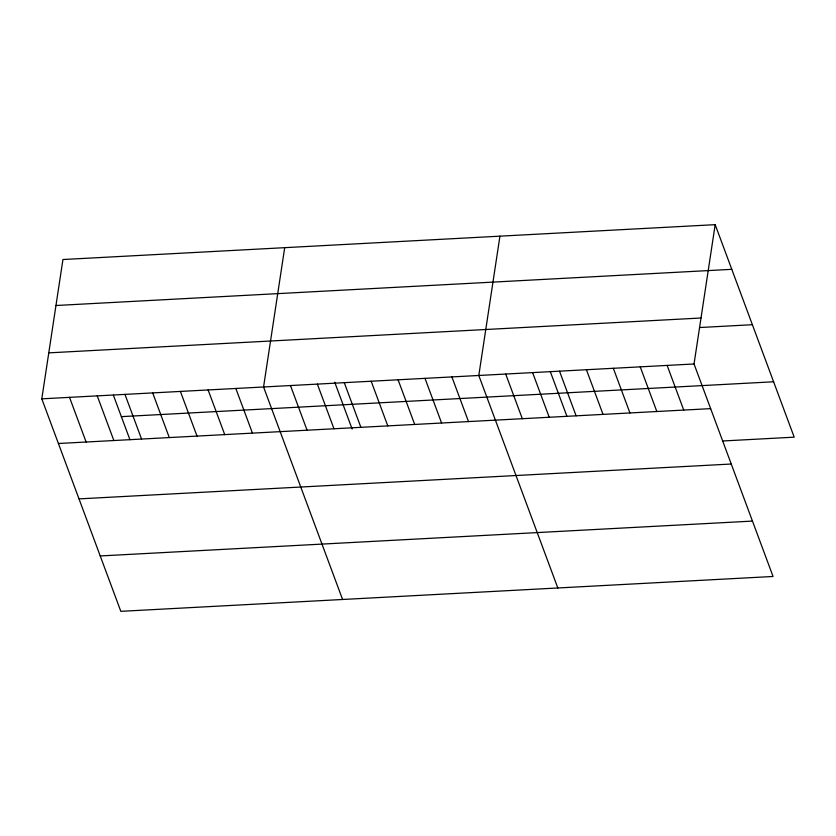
<?xml version="1.0" encoding="UTF-8"?>
<svg xmlns="http://www.w3.org/2000/svg" width="836" height="836" viewBox="0 0 836 836"><rect width="100%" height="100%" fill="white"/><g stroke="black" fill="none" stroke-linecap="round" stroke-linejoin="round"><path stroke-width="1.25" d="M715.177 224.665L694.037 363.974L773.06 576.474L120.823 611.335L41.8 398.835L62.94 259.526L715.177 224.665L794.2 437.165L722.45 441M284.7 247.675L263.559 386.984L342.582 599.485M499.938 236.17L478.798 375.479L557.821 587.98M55.96 305.506L731.782 269.328M48.77 352.865L701.017 318.004M699.857 327.524L752.379 324.713M41.8 398.835L694.037 363.974M121.366 416.641L773.603 381.78M58.405 443.498L710.652 408.637M79.012 498.883L731.249 464.022M100.226 555.95L752.463 521.089M667.128 365.416L683.743 410.079M640.23 366.858L656.835 411.521M613.321 368.289L629.936 412.953M586.423 369.731L603.028 414.395M559.514 371.163L576.119 415.826M550.402 371.884L566.944 416.359M532.605 372.605L549.221 417.268M505.707 374.047L522.312 418.711M451.889 376.921L468.505 421.584M424.991 378.353L441.596 423.016M398.082 379.795L414.698 424.458M371.184 381.237L387.789 425.9M344.275 382.669L360.88 427.332M334.724 382.198L352.134 429.014M317.366 384.111L333.982 428.774M290.468 385.553L307.073 430.216M235.836 388.468L252.451 433.132M208.122 389.952L224.727 434.615M180.398 391.426L197.014 436.089M152.685 392.91L169.29 437.573M124.961 394.393L141.566 439.057M113.403 395.24L129.946 439.715M97.237 395.877L113.853 440.541M69.524 397.361L86.129 442.025"/></g></svg>
